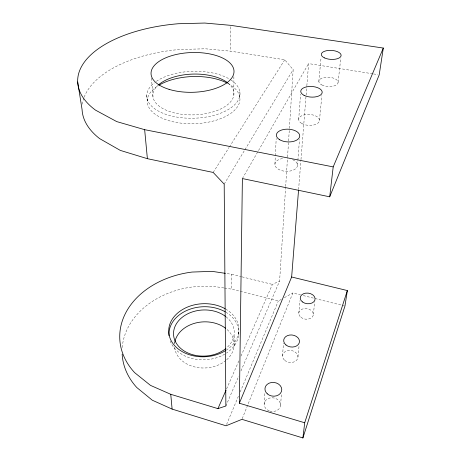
<?xml version="1.0" encoding="UTF-8"?>
<svg xmlns="http://www.w3.org/2000/svg" width="461" height="461" viewBox="0 0 461 461"><rect width="100%" height="100%" fill="white"/><g stroke="black" fill="none" stroke-linecap="round" stroke-linejoin="round"><path stroke-width="0.35" stroke-dasharray="2.31 1.73" d="M281.348 299.345L278.323 301.016L231.676 289.151L231.693 274.295L226.092 273.454M233.813 95.104L233.877 76.555M234.113 346.073L234.171 334.173M239.812 97.167L239.864 91.808M238.723 334.456L238.758 331.419M274.912 164.208L275.303 156.371M275.338 155.657L276.197 138.554M264.141 404.003L264.758 392.155M240.942 370.949L279.608 281.014L285.63 187.16M285.676 186.446L287.508 157.789M287.555 157.068L289.347 129.132M289.393 128.412L293.161 69.663L284.76 59.792L230.627 51.171L205.404 48.791L179.6 49.488A111.314 56.968 -1.8 0 0 84.081 97.421M298.699 119.428L300.555 94.148M282.518 355.904L283.475 343.266M297.518 165.217L297.846 160.935M297.898 160.221L299.477 139.527M280.576 405.15L281.498 393.302M298.59 189.627L300.924 160.267M300.981 159.546L306.046 95.813M306.104 95.099L306.784 86.507M306.842 85.786L308.605 63.589L372.811 73.812M318.856 81.482L321.063 57.366M298.768 313.376L299.95 300.751M319.49 120.258L321.853 95.646M297.973 356.9L299.143 344.961M338.097 82.173L340.794 58.023M313.347 314.252L314.782 301.621M242.227 418.68L292.833 292.977L300.48 294.89M226.576 424.466L238.539 395.924M240.21 391.942L278.323 301.016M225.873 405.997L238.665 376.239M226.582 388.923L239.265 360.001M240.994 356.053L272.416 284.408L279.608 281.014M242.388 178.557L308.605 63.589M224.19 184.118L244.584 150.274M244.958 149.658L293.161 69.663M213.184 172.449L228.961 147.612M229.348 147.007L284.76 59.792M284.368 297.668L292.833 292.977M223.844 287.946L212.452 286.2L192.802 286.903A82.225 63.71 -2.9 0 0 122.159 348.672M224.553 288.056L231.676 289.151M373.525 73.921L377.79 74.601M231.693 274.295L241.357 276.692M242.048 276.865L272.416 284.408M303.257 295.582L341.486 305.13M342.177 305.303L344.263 305.827M146.742 95.375L147.215 100.74M151.462 78.134L153.04 97.415M174.195 342.027L174.31 343.428M230.621 26.761L230.627 51.171M269.247 410.872A8.246 6.852 7.5 0 1 267.126 399.122A8.246 6.852 7.5 0 1 280.421 403.634A8.246 6.852 7.5 0 1 269.927 411.103M226.046 316.805A30.38 23.073 -2.7 0 1 226.339 348.124M227.135 329.557A29.873 23.067 -2.8 0 1 226.414 360.018M225.867 360.485A29.873 23.067 -2.8 0 1 194.081 366.795A29.873 23.067 -2.8 0 1 174.54 346.989M174.581 343.618A29.873 23.067 -2.8 0 1 174.771 342.293M228.045 83.095A40.556 20.393 -1.7 0 1 194.335 114.852A40.556 20.393 -1.7 0 1 157.783 85.527M292.608 159.621A11.318 6.523 2.8 0 1 293.726 169.919A11.318 6.523 2.8 0 1 276.197 167.493A11.318 6.523 2.8 0 1 283.527 158.359M82.346 104.169A111.314 56.968 -1.8 0 1 83.839 98.084M228.062 83.545A46.394 23.603 -1.8 0 1 226.23 116.149A46.394 23.603 -1.8 0 1 162.255 118.246A46.394 23.603 -1.8 0 1 157.921 85.844M225.654 309.049A35.094 26.542 -2.7 0 1 226.403 350.078M230.932 79.989A46.659 23.471 -1.7 0 1 225.325 111.136A46.659 23.471 -1.7 0 1 163.471 113.464A46.659 23.471 -1.7 0 1 154.262 82.871M156.377 81.315A46.659 23.471 -1.7 0 1 230.385 79.632M225.832 312.178A34.944 26.542 -2.7 0 1 226.42 353.114M224.726 354.169A34.944 26.542 -2.7 0 1 169.815 339.803M284.737 360.404A7.756 6.022 7.6 0 0 297.691 358.451A7.756 6.022 7.6 0 0 288.304 350.504A7.756 6.022 7.6 0 0 284.737 360.404M300.952 317.364A7.318 5.33 7.5 0 0 313.117 315.629A7.318 5.33 7.5 0 0 304.116 308.582A7.318 5.33 7.5 0 0 300.952 317.364M321.916 84.968A9.641 4.656 3.6 0 0 337.855 83.372A9.641 4.656 3.6 0 0 325.668 77.275A9.641 4.656 3.6 0 0 321.916 84.968M301.851 123.531A10.407 5.474 3.3 0 0 319.173 121.669A10.407 5.474 3.3 0 0 306.254 114.512A10.407 5.474 3.3 0 0 301.851 123.531"/><path stroke-width="0.69" d="M122.165 354.261A82.225 63.71 -2.9 0 0 136.784 387.522L152.291 400.206L172.114 409.097L226.023 425.791L241.956 419.349L302.9 437.95L304.709 422.772L239.351 403.219L242.388 178.557L329.701 196.824L379.207 74.826L383.31 48.053L230.621 25.326L204.753 23.05L178.274 23.736A114.599 55.268 -1.7 0 0 95.542 110.156L116.742 121.606L144.656 129.674L333.199 166.899L383.31 48.053M239.351 403.219L291.64 276.992L298.532 190.341M329.701 196.824L333.199 166.899M291.64 276.992L347.352 290.568L344.961 306L302.9 437.95M304.709 422.772L347.352 290.568M225.394 273.35L212.095 271.356L192.058 272.059A83.994 63.739 -2.7 0 0 134.658 372.661L150.488 385.384L170.749 394.299L217.932 408.636L226.005 390.237M217.932 408.636L225.873 405.997L224.19 184.118L213.184 172.449L147.387 158.682L120.298 150.395L99.668 138.64A111.314 56.968 -1.8 0 1 82.087 109.62L77.69 81.954M144.656 129.674L147.387 158.682M170.749 394.299L172.114 409.097M225.781 348.591A30.38 23.073 -2.7 0 1 182.654 349.962A30.38 23.073 -2.7 0 1 182.372 317.18A30.38 23.073 -2.7 0 1 225.51 316.39M158.296 85.055A40.556 20.393 -1.7 0 1 227.492 82.663M174.903 341.636A29.873 23.067 -2.8 0 1 195.372 323.08A29.873 23.067 -2.8 0 1 225.59 328.284M159.108 85.118A46.394 23.603 -1.8 0 1 227.452 83.216M225.844 350.435A35.094 26.542 -2.7 0 1 178.344 349.052A35.094 26.542 -2.7 0 1 177.675 313.031A35.094 26.542 -2.7 0 1 225.072 308.714M169.031 335.677A34.944 26.542 -2.7 0 1 187.471 310.167A34.944 26.542 -2.7 0 1 225.199 311.809M285.958 344.961A7.929 6.028 7.1 0 0 299.201 343.001A7.929 6.028 7.1 0 0 289.589 335.049A7.929 6.028 7.1 0 0 285.958 344.961M302.445 301.92A7.474 5.325 7 0 0 314.869 300.186A7.474 5.325 7 0 0 305.655 293.156A7.474 5.325 7 0 0 302.445 301.92M324.492 57.902A9.912 4.506 3.3 0 0 340.875 56.346A9.912 4.506 3.3 0 0 328.301 50.456A9.912 4.506 3.3 0 0 324.492 57.902M267.253 393.809A8.442 6.88 6.9 0 0 281.429 391.585A8.442 6.88 6.9 0 0 271.379 382.521A8.442 6.88 6.9 0 0 267.253 393.809M304.035 95.323A10.73 5.319 3.1 0 0 321.876 93.502A10.73 5.319 3.1 0 0 308.524 86.553A10.73 5.319 3.1 0 0 304.035 95.323M279.746 139.775A11.698 6.373 2.6 0 0 299.327 137.603A11.698 6.373 2.6 0 0 285.105 129.287A11.698 6.373 2.6 0 0 279.746 139.775M169.101 89.365A41.502 19.886 -1.7 0 0 233.888 72.988A41.502 19.886 -1.7 0 0 174.563 54.888A41.502 19.886 -1.7 0 0 169.101 89.365"/></g></svg>
